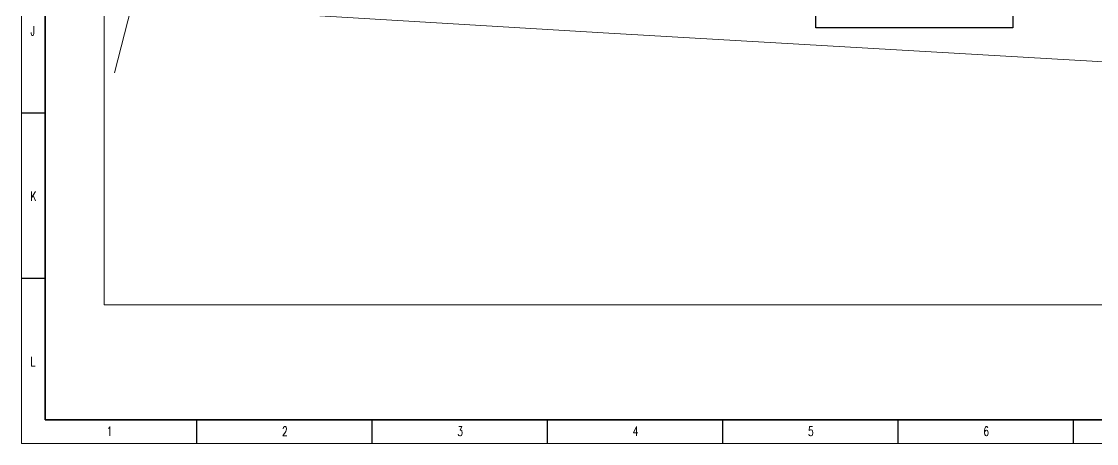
# Model space of a CAD drawing. Header units: inches. Extents: x 295136 to 296247, y 2627183 to 2627409.
# Drawn here: x 295135.6 to 295257.8, y 2627183.5 to 2627231.4 of the extents above; entities that cross this region are included whole.
import ezdxf

# ---------------------------------------------------------------- set-up
doc = ezdxf.new("R2010")
doc.units = ezdxf.units.IN
doc.header["$MEASUREMENT"] = 0
doc.layers.add('Boundary Wall', color=10, linetype='Continuous', lineweight=30)
for name, color, linetype in [('EQUIPMENT LAYOUT-EMBED 1_DWG$0$DwgTemplate', 7, 'Continuous'), ('Layout', 6, 'Continuous'), ('Outer_2', 7, 'Continuous'), ('Pucca Road', 202, 'Continuous')]:
    doc.layers.add(name, color=color, linetype=linetype)
doc.styles.add('TEG BORDER', font='txt_qlt.shx', dxfattribs={"width": 0.7, "bigfont": 'hztxt.shx'})

# ---------------------------------------------------------------- blocks, each defined once
blk = doc.blocks.new('A$C55974CAD')
at = {"layer": 'EQUIPMENT LAYOUT-EMBED 1_DWG$0$DwgTemplate', "color": 7, "lineweight": 25}
for p, q in [((0, 22.4), (61, 22.4)), ((0, 0), (0, 22.4)), ((61, 0), (0, 0))]:
    blk.add_line(p, q, dxfattribs=at)
blk = doc.blocks.new('240 BORDER A2')
at = {"linetype": 'Continuous'}
for p, q in [((5, 415), (5, 5)), ((5, 5), (489, 5))]:
    blk.add_line(p, q, dxfattribs=at)
for p, q in [((0, 70), (5, 70)), ((0, 35), (5, 35)), ((37.12, 0), (37.12, 5)), ((74.25, 0), (74.25, 5)), ((111.38, 0), (111.38, 5)), ((148.5, 0), (148.5, 5)), ((185.63, 0), (185.63, 5)), ((222.75, 0), (222.75, 5))]:
    blk.add_line(p, q)
at = {"color": 5, "lineweight": 15}
blk.add_lwpolyline([(0, 420), (594, 420), (594, 0), (0, 0)], close=True, dxfattribs=at)
blk.add_lwpolyline([(5, 415), (589, 415), (589, 5), (5, 5)], close=True)
at = {"char_height": 2, "width": 2, "style": 'TEG BORDER'}
for s, insert, attachment_point in [('J', (1.91, 88.39), 1), ('K', (1.91, 53.39), 1), ('L', (1.91, 18.39), 1), ('1', (18.05, 1.59), 7), ('2', (55.17, 1.59), 7), ('3', (92.3, 1.59), 7), ('4', (129.42, 1.59), 7), ('5', (166.55, 1.59), 7), ('6', (203.67, 1.59), 7)]:
    blk.add_mtext(s, dxfattribs=dict(at, insert=insert, attachment_point=attachment_point))

msp = doc.modelspace()

# ---------------------------------------------------------------- linework, layer by layer
at = {"layer": 'Boundary Wall', "color": 252, "lineweight": 20, "ltscale": 200}
msp.add_lwpolyline([(295371.103, 2627219.4029), (295307.6658, 2627223.6731), (295307.6796, 2627224.0125), (295201.7329, 2627230.143), (295155.6027, 2627232.9321), (295164.7611, 2627269.2928), (295170.1128, 2627290.2083), (295170.5077, 2627291.279), (295170.9492, 2627292.0077), (295171.4994, 2627292.519), (295171.7543, 2627292.665), (295176.6214, 2627295.5128), (295184.2192, 2627298.2945), (295183.9868, 2627298.7352), (295188.7779, 2627300.46)], dxfattribs=at)
at = {"layer": 'Outer_2', "color": 252, "lineweight": 20}
msp.add_lwpolyline([(295144.9918, 2627395.2258), (295387.6094, 2627395.2258), (295387.6094, 2627199.212), (295144.9918, 2627199.212)], close=True, dxfattribs=at)
at = {"layer": 'Pucca Road', "color": 252, "lineweight": 20}
msp.add_lwpolyline([(295185.1814, 2627377.8601), (295162.6309, 2627289.7963), (295146.1614, 2627225.6192)], dxfattribs=at)

# ---------------------------------------------------------------- block references
at = {"xscale": 0.53690472, "yscale": 0.53690472, "zscale": 0.53690472}
msp.add_blockref('240 BORDER A2', (295135.5937, 2627183.4571), dxfattribs=at)
at = {"layer": 'Layout', "rotation": 90}
msp.add_blockref('A$C55974CAD', (295248.3027, 2627230.7321), dxfattribs=at)

doc.saveas('drawing.dxf')
